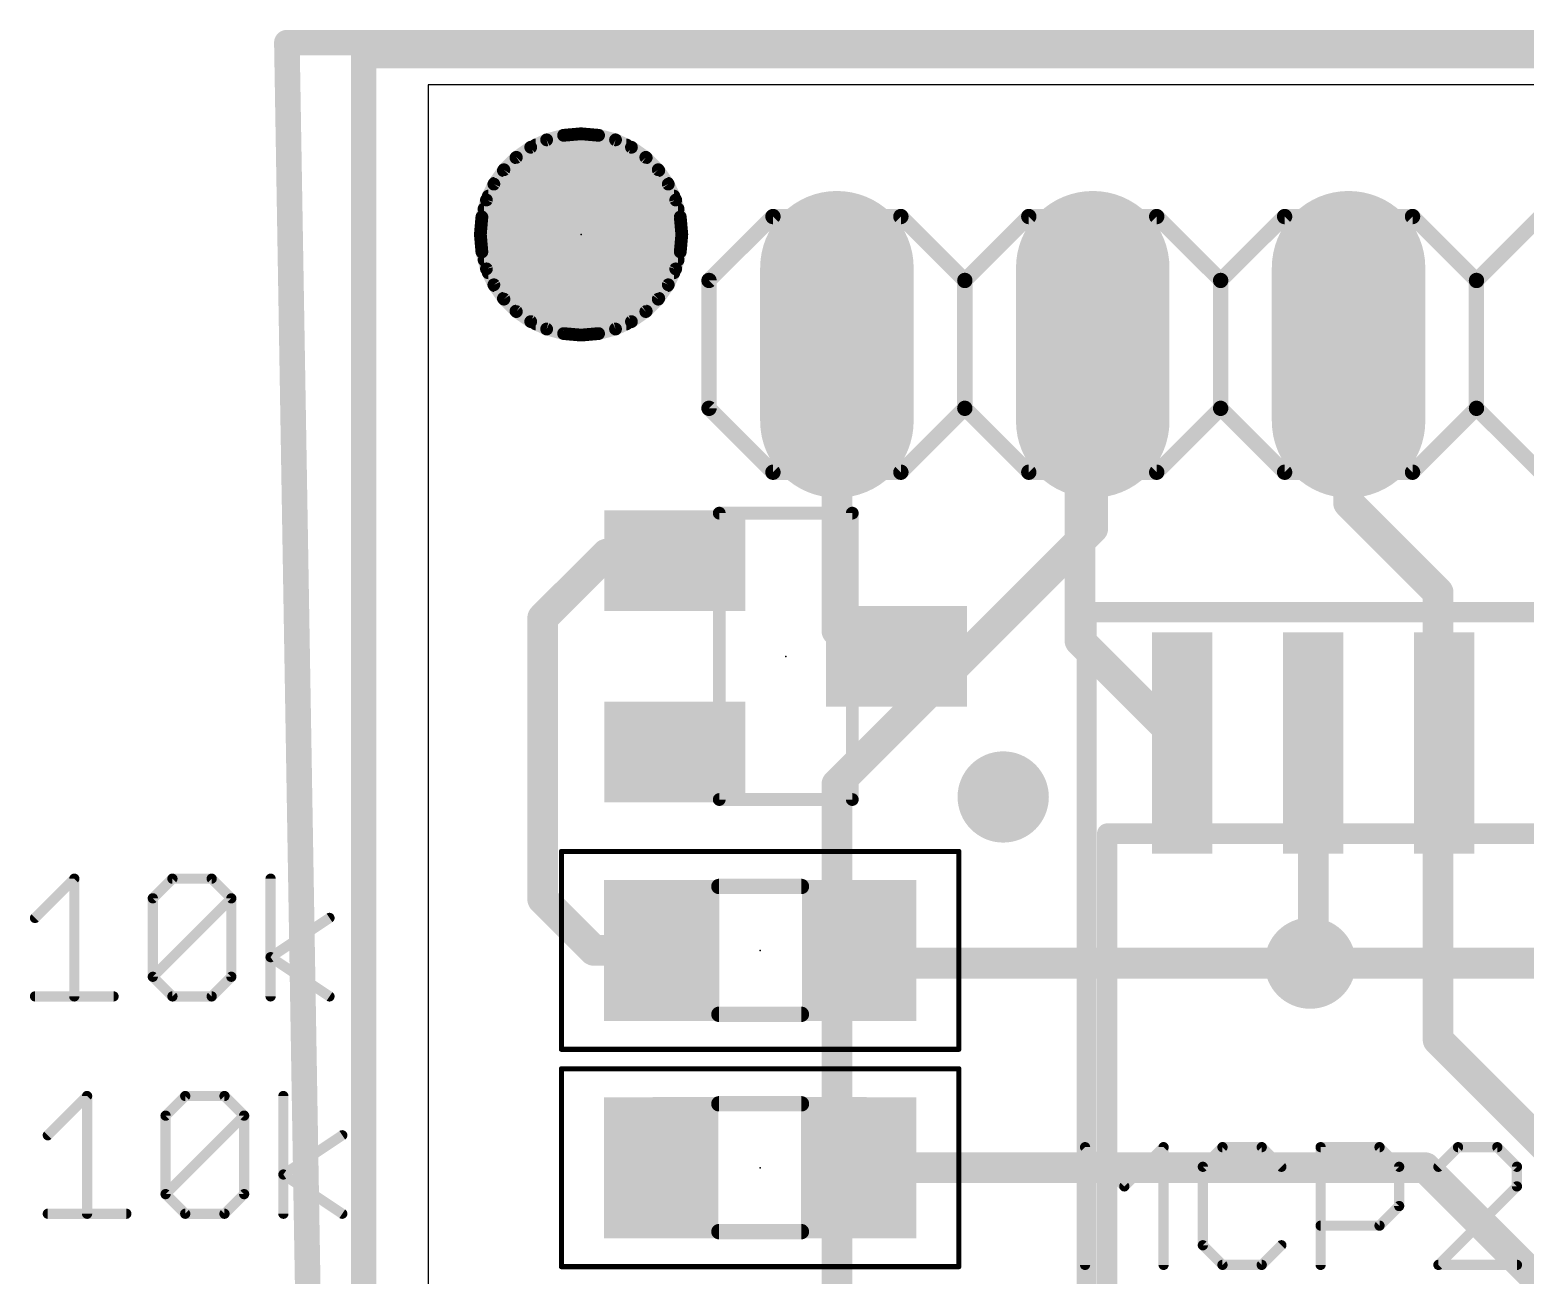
# Model space of a CAD drawing. Extents: x -4.4 to 50.7, y -2.2 to 26.3.
# Drawn here: x -3.95 to 10.9, y 10.49 to 22.86 of the extents above; entities that cross this region are included whole.
import ezdxf

# ---------------------------------------------------------------- set-up
doc = ezdxf.new("R2010")
doc.units = 0
for name, color, linetype in [('1', 12, 'CONTINUOUS'), ('16', 132, 'CONTINUOUS'), ('17', 110, 'CONTINUOUS'), ('18', 110, 'CONTINUOUS'), ('20', 53, 'CONTINUOUS'), ('21', 253, 'CONTINUOUS'), ('23', 53, 'CONTINUOUS'), ('27', 253, 'CONTINUOUS'), ('39', 12, 'CONTINUOUS'), ('41', 12, 'CONTINUOUS'), ('51', 253, 'CONTINUOUS')]:
    doc.layers.add(name, color=color, linetype=linetype)

# ---------------------------------------------------------------- blocks, each defined once
blk = doc.blocks.new('RECT')
blk.add_solid([(-0.5, -0.5), (0.5, -0.5), (-0.5, 0.5), (0.5, 0.5)])
blk = doc.blocks.new('LONGP100')
at = {"const_width": 1}
blk.add_lwpolyline([(-0.5, 0), (0.5, 0)], dxfattribs=at)
at = {"const_width": 0.5}
for points in [[(-0.5, 0.25, 1), (-0.5, -0.25)], [(0.5, -0.25, 1), (0.5, 0.25)]]:
    blk.add_lwpolyline(points, format="xyb", dxfattribs=at)
blk = doc.blocks.new('PIE')
at = {"const_width": 0.5}
blk.add_lwpolyline([(0, -0.25, 1), (0, 0.25, 1), (0, -0.25)], format="xyb", dxfattribs=at)
blk = doc.blocks.new('ROUNDV')
at = {"const_width": 0.5}
blk.add_lwpolyline([(0, -0.25, 1), (0, 0.25, 1), (0, -0.25)], format="xyb", dxfattribs=at)

msp = doc.modelspace()

# ---------------------------------------------------------------- linework, layer by layer
at = {"layer": '1'}
for points, const_width in [([(-1.397, 22.733), (-1.016, 0)], 0.254), ([(50.165, 22.733), (-1.397, 22.733)], 0.254), ([(4.064, 16.891), (4.064, 19.7358)], 0.3048), ([(6.5532, 19.685), (6.477, 19.685)], 0.3048), ([(6.477, 19.685), (6.477, 16.792)], 0.3048), ([(6.604, 19.7358), (6.5532, 19.685)], 0.3048), ([(9.144, 18.161), (9.144, 19.7358)], 0.3048), ([(10.033, 17.272), (9.144, 18.161)], 0.3048), ([(1.143, 17.018), (1.778, 17.653)], 0.3048), ([(1.778, 17.653), (2.413, 17.653)], 0.3048), ([(2.413, 17.653), (2.456, 17.61)], 0.3048), ([(2.456, 17.61), (2.456, 17.587)], 0.3048), ([(10.033, 15.748), (10.033, 17.272)], 0.3048), ([(1.143, 14.224), (1.143, 17.018)], 0.3048), ([(4.318, 16.637), (4.064, 16.891)], 0.3048), ([(6.477, 16.792), (7.493, 15.776)], 0.3048), ([(4.656, 16.637), (4.318, 16.637)], 0.3048), ([(8.793, 13.619), (8.793, 15.776)], 0.3048), ([(10.093, 15.688), (10.033, 15.748)], 0.3048), ([(10.093, 15.776), (10.093, 15.688)], 0.3048), ([(10.093, 15.554), (10.093, 15.776)], 0.3048), ([(10.093, 15.688), (10.16, 15.621)], 0.3048), ([(10.033, 15.494), (10.093, 15.554)], 0.3048), ([(10.033, 12.827), (10.033, 15.494)], 0.3048), ([(1.651, 13.716), (1.143, 14.224)], 0.3048), ([(2.302, 13.716), (1.651, 13.716)], 0.3048), ([(4.302, 13.716), (4.302, 13.589)], 0.3048), ([(8.793, 13.716), (8.763, 13.716)], 0.3048), ([(8.793, 13.589), (8.793, 13.716)], 0.3048), ([(4.302, 13.589), (8.763, 13.589)], 0.3048), ([(8.763, 13.589), (8.793, 13.619)], 0.3048), ([(8.763, 13.589), (8.793, 13.589)], 0.3048), ([(11.684, 11.176), (10.033, 12.827)], 0.3048), ([(4.302, 11.557), (9.906, 11.557)], 0.3048), ([(9.906, 11.557), (12.573, 8.89)], 0.3048)]:
    msp.add_lwpolyline(points, dxfattribs=dict(at, const_width=const_width))
for points, const_width in [([(-1.3335, 22.7341, 1), (-1.4605, 22.7319)], 0.127), ([(-1.397, 22.7965, 1), (-1.397, 22.6695)], 0.127), ([(4.1402, 19.7358, 1), (3.9878, 19.7358)], 0.1524), ([(6.477, 19.7612, 1), (6.477, 19.6088)], 0.1524), ([(6.5532, 19.685, 1), (6.4008, 19.685)], 0.1524), ([(6.4993, 19.7389, 1), (6.6071, 19.6311)], 0.1524), ([(6.6579, 19.6819, 1), (6.5501, 19.7897)], 0.1524), ([(6.5532, 19.6088, 1), (6.5532, 19.7612)], 0.1524), ([(9.2202, 19.7358, 1), (9.0678, 19.7358)], 0.1524), ([(9.1979, 18.2149, 1), (9.0901, 18.1071)], 0.1524), ([(9.0678, 18.161, 1), (9.2202, 18.161)], 0.1524), ([(1.778, 17.7292, 1), (1.778, 17.5768)], 0.1524), ([(1.8319, 17.5991, 1), (1.7241, 17.7069)], 0.1524), ([(2.4669, 17.7069, 1), (2.3591, 17.5991)], 0.1524), ([(2.5322, 17.61, 1), (2.3798, 17.61)], 0.1524), ([(2.4021, 17.5561, 1), (2.5099, 17.6639)], 0.1524), ([(2.413, 17.5768, 1), (2.413, 17.7292)], 0.1524), ([(2.3798, 17.587, 1), (2.5322, 17.587)], 0.1524), ([(10.1092, 17.272, 1), (9.9568, 17.272)], 0.1524), ([(9.9791, 17.2181, 1), (10.0869, 17.3259)], 0.1524), ([(1.2192, 17.018, 1), (1.0668, 17.018)], 0.1524), ([(1.0891, 17.0719, 1), (1.1969, 16.9641)], 0.1524), ([(4.1179, 16.9449, 1), (4.0101, 16.8371)], 0.1524), ([(3.9878, 16.891, 1), (4.1402, 16.891)], 0.1524), ([(6.5309, 16.8459, 1), (6.4231, 16.7381)], 0.1524), ([(4.318, 16.7132, 1), (4.318, 16.5608)], 0.1524), ([(4.656, 16.5608, 1), (4.656, 16.7132)], 0.1524), ([(6.4008, 16.792, 1), (6.5532, 16.792)], 0.1524), ([(4.2641, 16.5831, 1), (4.3719, 16.6909)], 0.1524), ([(7.4391, 15.7221, 1), (7.5469, 15.8299)], 0.1524), ([(8.8692, 15.776, 1), (8.7168, 15.776)], 0.1524), ([(10.0869, 15.8019, 1), (9.9791, 15.6941)], 0.1524), ([(10.1692, 15.776, 1), (10.0168, 15.776)], 0.1524), ([(10.1692, 15.776, 1), (10.0168, 15.776)], 0.1524), ([(9.9568, 15.748, 1), (10.1092, 15.748)], 0.1524), ([(10.1469, 15.7419, 1), (10.0391, 15.6341)], 0.1524), ([(10.0168, 15.688, 1), (10.1692, 15.688)], 0.1524), ([(10.0391, 15.6341, 1), (10.1469, 15.7419)], 0.1524), ([(10.1061, 15.5671, 1), (10.2139, 15.6749)], 0.1524), ([(10.1092, 15.494, 1), (9.9568, 15.494)], 0.1524), ([(9.9791, 15.5479, 1), (10.0869, 15.4401)], 0.1524), ([(10.0168, 15.554, 1), (10.1692, 15.554)], 0.1524), ([(10.1469, 15.5001, 1), (10.0391, 15.6079)], 0.1524), ([(1.1969, 14.2779, 1), (1.0891, 14.1701)], 0.1524), ([(1.0668, 14.224, 1), (1.2192, 14.224)], 0.1524), ([(1.651, 13.7922, 1), (1.651, 13.6398)], 0.1524), ([(1.5971, 13.6621, 1), (1.7049, 13.7699)], 0.1524), ([(2.302, 13.6398, 1), (2.302, 13.7922)], 0.1524), ([(4.3782, 13.716, 1), (4.2258, 13.716)], 0.1524), ([(8.763, 13.7922, 1), (8.763, 13.6398)], 0.1524), ([(8.8692, 13.716, 1), (8.7168, 13.716)], 0.1524), ([(8.793, 13.6398, 1), (8.793, 13.7922)], 0.1524), ([(4.302, 13.6652, 1), (4.302, 13.5128)], 0.1524), ([(4.2258, 13.589, 1), (4.3782, 13.589)], 0.1524), ([(8.763, 13.6652, 1), (8.763, 13.5128)], 0.1524), ([(8.7091, 13.6429, 1), (8.8169, 13.5351)], 0.1524), ([(8.7168, 13.619, 1), (8.8692, 13.619)], 0.1524), ([(8.7168, 13.589, 1), (8.8692, 13.589)], 0.1524), ([(8.8469, 13.5651, 1), (8.7391, 13.6729)], 0.1524), ([(8.763, 13.5128, 1), (8.763, 13.6652)], 0.1524), ([(8.793, 13.5128, 1), (8.793, 13.6652)], 0.1524), ([(10.0869, 12.8809, 1), (9.9791, 12.7731)], 0.1524), ([(9.9568, 12.827, 1), (10.1092, 12.827)], 0.1524), ([(4.302, 11.6332, 1), (4.302, 11.4808)], 0.1524), ([(9.9599, 11.6109, 1), (9.8521, 11.5031)], 0.1524), ([(9.906, 11.4808, 1), (9.906, 11.6332)], 0.1524)]:
    msp.add_lwpolyline(points, format="xyb", dxfattribs=dict(at, const_width=const_width))
at = {"layer": '16'}
for points, const_width in [([(-0.635, 22.606), (-0.635, -0.254)], 0.254), ([(50.292, 22.606), (-0.635, 22.606)], 0.254), ([(6.604, 17.907), (6.604, 19.7358)], 0.3048), ([(4.064, 15.367), (6.604, 17.907)], 0.3048), ([(4.064, 3.429), (4.064, 15.367)], 0.3048), ([(8.763, 13.589), (19.685, 13.589)], 0.3048)]:
    msp.add_lwpolyline(points, dxfattribs=dict(at, const_width=const_width))
for points, const_width in [([(-0.5715, 22.606, 1), (-0.6985, 22.606)], 0.127), ([(-0.635, 22.6695, 1), (-0.635, 22.5425)], 0.127), ([(6.6802, 19.7358, 1), (6.5278, 19.7358)], 0.1524), ([(6.5278, 17.907, 1), (6.6802, 17.907)], 0.1524), ([(6.6579, 17.8531, 1), (6.5501, 17.9609)], 0.1524), ([(4.1402, 15.367, 1), (3.9878, 15.367)], 0.1524), ([(4.0101, 15.4209, 1), (4.1179, 15.3131)], 0.1524), ([(8.763, 13.6652, 1), (8.763, 13.5128)], 0.1524)]:
    msp.add_lwpolyline(points, format="xyb", dxfattribs=dict(at, const_width=const_width))
at = {"layer": '20'}
for p, q in [((50.15, 22.314), (0.005, 22.314)), ((0.005, 22.314), (0.005, 0.038))]:
    msp.add_line(p, q, dxfattribs=at)
at = {"layer": '21', "const_width": 0.1524}
for points in [[(2.794, 20.3708), (3.429, 21.0058)], [(3.429, 21.0058), (4.699, 21.0058)], [(4.699, 21.0058), (5.334, 20.3708)], [(5.334, 20.3708), (5.969, 21.0058)], [(5.969, 21.0058), (7.239, 21.0058)], [(7.239, 21.0058), (7.874, 20.3708)], [(7.874, 20.3708), (8.509, 21.0058)], [(8.509, 21.0058), (9.779, 21.0058)], [(9.779, 21.0058), (10.414, 20.3708)], [(10.414, 20.3708), (11.049, 21.0058)], [(2.794, 19.1008), (2.794, 20.3708)], [(5.334, 19.1008), (5.334, 20.3708)], [(7.874, 19.1008), (7.874, 20.3708)], [(10.414, 19.1008), (10.414, 20.3708)], [(3.429, 18.4658), (2.794, 19.1008)], [(5.334, 19.1008), (4.699, 18.4658)], [(5.969, 18.4658), (5.334, 19.1008)], [(7.874, 19.1008), (7.239, 18.4658)], [(8.509, 18.4658), (7.874, 19.1008)], [(10.414, 19.1008), (9.779, 18.4658)], [(11.049, 18.4658), (10.414, 19.1008)], [(4.699, 18.4658), (3.429, 18.4658)], [(7.239, 18.4658), (5.969, 18.4658)], [(9.779, 18.4658), (8.509, 18.4658)]]:
    msp.add_lwpolyline(points, dxfattribs=at)
at = {"layer": '21', "const_width": 0.0762}
for points in [[(3.429, 21.0439, 1), (3.429, 20.9677)], [(3.4559, 20.9789, 1), (3.4021, 21.0327)], [(4.7259, 21.0327, 1), (4.6721, 20.9789)], [(4.699, 20.9677, 1), (4.699, 21.0439)], [(5.969, 21.0439, 1), (5.969, 20.9677)], [(5.9959, 20.9789, 1), (5.9421, 21.0327)], [(7.2659, 21.0327, 1), (7.2121, 20.9789)], [(7.239, 20.9677, 1), (7.239, 21.0439)], [(8.509, 21.0439, 1), (8.509, 20.9677)], [(8.5359, 20.9789, 1), (8.4821, 21.0327)], [(9.8059, 21.0327, 1), (9.7521, 20.9789)], [(9.779, 20.9677, 1), (9.779, 21.0439)], [(2.8321, 20.3708, 1), (2.7559, 20.3708)], [(2.7671, 20.3977, 1), (2.8209, 20.3439)], [(5.3721, 20.3708, 1), (5.2959, 20.3708)], [(5.3071, 20.3977, 1), (5.3609, 20.3439)], [(5.3071, 20.3439, 1), (5.3609, 20.3977)], [(7.9121, 20.3708, 1), (7.8359, 20.3708)], [(7.8471, 20.3977, 1), (7.9009, 20.3439)], [(7.8471, 20.3439, 1), (7.9009, 20.3977)], [(10.4521, 20.3708, 1), (10.3759, 20.3708)], [(10.3871, 20.3977, 1), (10.4409, 20.3439)], [(10.3871, 20.3439, 1), (10.4409, 20.3977)], [(2.8209, 19.1277, 1), (2.7671, 19.0739)], [(5.3609, 19.1277, 1), (5.3071, 19.0739)], [(5.3609, 19.0739, 1), (5.3071, 19.1277)], [(7.9009, 19.1277, 1), (7.8471, 19.0739)], [(7.9009, 19.0739, 1), (7.8471, 19.1277)], [(10.4409, 19.1277, 1), (10.3871, 19.0739)], [(10.4409, 19.0739, 1), (10.3871, 19.1277)], [(2.7559, 19.1008, 1), (2.8321, 19.1008)], [(5.2959, 19.1008, 1), (5.3721, 19.1008)], [(7.8359, 19.1008, 1), (7.9121, 19.1008)], [(10.3759, 19.1008, 1), (10.4521, 19.1008)], [(3.429, 18.5039, 1), (3.429, 18.4277)], [(3.4021, 18.4389, 1), (3.4559, 18.4927)], [(4.6721, 18.4927, 1), (4.7259, 18.4389)], [(4.699, 18.4277, 1), (4.699, 18.5039)], [(5.969, 18.5039, 1), (5.969, 18.4277)], [(5.9421, 18.4389, 1), (5.9959, 18.4927)], [(7.2121, 18.4927, 1), (7.2659, 18.4389)], [(7.239, 18.4277, 1), (7.239, 18.5039)], [(8.509, 18.5039, 1), (8.509, 18.4277)], [(8.4821, 18.4389, 1), (8.5359, 18.4927)], [(9.7521, 18.4927, 1), (9.8059, 18.4389)], [(9.779, 18.4277, 1), (9.779, 18.5039)]]:
    msp.add_lwpolyline(points, format="xyb", dxfattribs=at)
at = {"layer": '23'}
for p in [(1.524, 20.828), (3.556, 16.637), (3.302, 13.716), (3.302, 11.557)]:
    msp.add_point(p, dxfattribs=at)
at = {"layer": '27', "const_width": 0.1016}
for points in [[(-3.8975, 14.0384), (-3.5077, 14.4282)], [(-3.5077, 14.4282), (-3.5077, 13.2588)], [(-2.7281, 14.2333), (-2.5332, 14.4282)], [(-2.5332, 14.4282), (-2.1434, 14.4282)], [(-2.1434, 14.4282), (-1.9485, 14.2333)], [(-1.5587, 13.2588), (-1.5587, 14.4282)], [(-2.7281, 13.4537), (-2.7281, 14.2333)], [(-2.7281, 13.4537), (-1.9485, 14.2333)], [(-1.9485, 14.2333), (-1.9485, 13.4537)], [(-1.5587, 13.6486), (-0.974, 14.0384)], [(-0.974, 13.2588), (-1.5587, 13.6486)], [(-2.5332, 13.2588), (-2.7281, 13.4537)], [(-1.9485, 13.4537), (-2.1434, 13.2588)], [(-3.8975, 13.2588), (-3.1179, 13.2588)], [(-2.1434, 13.2588), (-2.5332, 13.2588)], [(-3.7705, 11.8794), (-3.3807, 12.2692)], [(-3.3807, 12.2692), (-3.3807, 11.0998)], [(-2.6011, 12.0743), (-2.4062, 12.2692)], [(-2.4062, 12.2692), (-2.0164, 12.2692)], [(-2.0164, 12.2692), (-1.8215, 12.0743)], [(-1.4317, 11.0998), (-1.4317, 12.2692)], [(-2.6011, 11.2947), (-2.6011, 12.0743)], [(-2.6011, 11.2947), (-1.8215, 12.0743)], [(-1.8215, 12.0743), (-1.8215, 11.2947)], [(-1.4317, 11.4896), (-0.847, 11.8794)], [(6.5278, 10.5918), (6.5278, 11.7612)], [(6.5278, 11.7612), (6.9176, 11.3714)], [(6.9176, 11.3714), (7.3074, 11.7612)], [(7.3074, 11.7612), (7.3074, 10.5918)], [(7.8921, 11.7612), (7.6972, 11.5663)], [(8.2819, 11.7612), (7.8921, 11.7612)], [(8.4768, 11.5663), (8.2819, 11.7612)], [(8.8666, 10.5918), (8.8666, 11.7612)], [(8.8666, 11.7612), (9.4513, 11.7612)], [(9.4513, 11.7612), (9.6462, 11.5663)], [(10.2309, 11.7612), (10.036, 11.5663)], [(10.6207, 11.7612), (10.2309, 11.7612)], [(10.8156, 11.5663), (10.6207, 11.7612)], [(7.6972, 11.5663), (7.6972, 10.7867)], [(9.6462, 11.5663), (9.6462, 11.1765)], [(10.8156, 11.3714), (10.8156, 11.5663)], [(-0.847, 11.0998), (-1.4317, 11.4896)], [(-2.4062, 11.0998), (-2.6011, 11.2947)], [(-1.8215, 11.2947), (-2.0164, 11.0998)], [(10.036, 10.5918), (10.8156, 11.3714)], [(-3.7705, 11.0998), (-2.9909, 11.0998)], [(-2.0164, 11.0998), (-2.4062, 11.0998)], [(9.6462, 11.1765), (9.4513, 10.9816)], [(9.4513, 10.9816), (8.8666, 10.9816)], [(7.6972, 10.7867), (7.8921, 10.5918)], [(8.2819, 10.5918), (8.4768, 10.7867)], [(7.8921, 10.5918), (8.2819, 10.5918)], [(10.8156, 10.5918), (10.036, 10.5918)]]:
    msp.add_lwpolyline(points, dxfattribs=at)
at = {"layer": '27', "const_width": 0.0508}
for points in [[(-3.4823, 14.4282, 1), (-3.5331, 14.4282)], [(-3.4897, 14.4102, 1), (-3.5257, 14.4462)], [(-2.5332, 14.4536, 1), (-2.5332, 14.4028)], [(-2.5152, 14.4102, 1), (-2.5512, 14.4462)], [(-2.1254, 14.4462, 1), (-2.1614, 14.4102)], [(-2.1434, 14.4028, 1), (-2.1434, 14.4536)], [(-1.5333, 14.4282, 1), (-1.5841, 14.4282)], [(-2.7461, 14.2513, 1), (-2.7101, 14.2153)], [(-2.7027, 14.2333, 1), (-2.7535, 14.2333)], [(-1.9231, 14.2333, 1), (-1.9739, 14.2333)], [(-1.9305, 14.2153, 1), (-1.9665, 14.2513)], [(-1.9665, 14.2153, 1), (-1.9305, 14.2513)], [(-3.9155, 14.0564, 1), (-3.8795, 14.0204)], [(-0.9599, 14.0173, 1), (-0.9881, 14.0595)], [(-1.5446, 13.6697, 1), (-1.5728, 13.6275)], [(-1.5728, 13.6697, 1), (-1.5446, 13.6275)], [(-2.7101, 13.4717, 1), (-2.7461, 13.4357)], [(-2.7461, 13.4717, 1), (-2.7101, 13.4357)], [(-2.7535, 13.4537, 1), (-2.7027, 13.4537)], [(-1.9739, 13.4537, 1), (-1.9231, 13.4537)], [(-1.9305, 13.4357, 1), (-1.9665, 13.4717)], [(-3.8975, 13.2842, 1), (-3.8975, 13.2334)], [(-3.5331, 13.2588, 1), (-3.4823, 13.2588)], [(-3.1179, 13.2334, 1), (-3.1179, 13.2842)], [(-2.5332, 13.2842, 1), (-2.5332, 13.2334)], [(-2.5512, 13.2408, 1), (-2.5152, 13.2768)], [(-2.1614, 13.2768, 1), (-2.1254, 13.2408)], [(-2.1434, 13.2334, 1), (-2.1434, 13.2842)], [(-1.5841, 13.2588, 1), (-1.5333, 13.2588)], [(-0.9881, 13.2377, 1), (-0.9599, 13.2799)], [(-3.3553, 12.2692, 1), (-3.4061, 12.2692)], [(-3.3627, 12.2512, 1), (-3.3987, 12.2872)], [(-2.4062, 12.2946, 1), (-2.4062, 12.2438)], [(-2.3882, 12.2512, 1), (-2.4242, 12.2872)], [(-1.9984, 12.2872, 1), (-2.0344, 12.2512)], [(-2.0164, 12.2438, 1), (-2.0164, 12.2946)], [(-1.4063, 12.2692, 1), (-1.4571, 12.2692)], [(-2.6191, 12.0923, 1), (-2.5831, 12.0563)], [(-2.5757, 12.0743, 1), (-2.6265, 12.0743)], [(-1.7961, 12.0743, 1), (-1.8469, 12.0743)], [(-1.8035, 12.0563, 1), (-1.8395, 12.0923)], [(-1.8395, 12.0563, 1), (-1.8035, 12.0923)], [(-3.7885, 11.8974, 1), (-3.7525, 11.8614)], [(-0.8329, 11.8583, 1), (-0.8611, 11.9005)], [(6.5458, 11.7792, 1), (6.5098, 11.7432)], [(6.5532, 11.7612, 1), (6.5024, 11.7612)], [(7.3328, 11.7612, 1), (7.282, 11.7612)], [(7.3254, 11.7432, 1), (7.2894, 11.7792)], [(7.8921, 11.7866, 1), (7.8921, 11.7358)], [(7.9101, 11.7432, 1), (7.8741, 11.7792)], [(8.2999, 11.7792, 1), (8.2639, 11.7432)], [(8.2819, 11.7358, 1), (8.2819, 11.7866)], [(8.892, 11.7612, 1), (8.8412, 11.7612)], [(8.8666, 11.7866, 1), (8.8666, 11.7358)], [(9.4693, 11.7792, 1), (9.4333, 11.7432)], [(9.4513, 11.7358, 1), (9.4513, 11.7866)], [(10.2309, 11.7866, 1), (10.2309, 11.7358)], [(10.2488, 11.7432, 1), (10.2129, 11.7792)], [(10.6386, 11.7792, 1), (10.6027, 11.7432)], [(10.6207, 11.7358, 1), (10.6207, 11.7866)], [(7.6792, 11.5843, 1), (7.7152, 11.5483)], [(7.7226, 11.5663, 1), (7.6718, 11.5663)], [(8.4588, 11.5483, 1), (8.4948, 11.5843)], [(9.6716, 11.5663, 1), (9.6208, 11.5663)], [(9.6282, 11.5483, 1), (9.6642, 11.5843)], [(10.018, 11.5843, 1), (10.054, 11.5483)], [(10.841, 11.5663, 1), (10.7902, 11.5663)], [(10.7976, 11.5483, 1), (10.8335, 11.5843)], [(-1.4176, 11.5107, 1), (-1.4458, 11.4685)], [(-1.4458, 11.5107, 1), (-1.4176, 11.4685)], [(-2.5831, 11.3127, 1), (-2.6191, 11.2767)], [(-2.6191, 11.3127, 1), (-2.5831, 11.2767)], [(-2.6265, 11.2947, 1), (-2.5757, 11.2947)], [(-1.8469, 11.2947, 1), (-1.7961, 11.2947)], [(-1.8035, 11.2767, 1), (-1.8395, 11.3127)], [(6.8996, 11.3894, 1), (6.9356, 11.3534)], [(6.8996, 11.3534, 1), (6.9356, 11.3894)], [(10.7902, 11.3714, 1), (10.841, 11.3714)], [(10.8335, 11.3534, 1), (10.7976, 11.3894)], [(-3.7705, 11.1252, 1), (-3.7705, 11.0744)], [(-2.9909, 11.0744, 1), (-2.9909, 11.1252)], [(-2.4062, 11.1252, 1), (-2.4062, 11.0744)], [(-2.4242, 11.0818, 1), (-2.3882, 11.1178)], [(-2.0344, 11.1178, 1), (-1.9984, 11.0818)], [(-2.0164, 11.0744, 1), (-2.0164, 11.1252)], [(-0.8611, 11.0787, 1), (-0.8329, 11.1209)], [(9.6208, 11.1765, 1), (9.6716, 11.1765)], [(9.6642, 11.1585, 1), (9.6282, 11.1945)], [(-3.4061, 11.0998, 1), (-3.3553, 11.0998)], [(-1.4571, 11.0998, 1), (-1.4063, 11.0998)], [(8.8666, 11.007, 1), (8.8666, 10.9562)], [(9.4333, 10.9996, 1), (9.4693, 10.9636)], [(9.4513, 10.9562, 1), (9.4513, 11.007)], [(7.7152, 10.8047, 1), (7.6792, 10.7687)], [(8.4948, 10.7687, 1), (8.4588, 10.8047)], [(7.6718, 10.7867, 1), (7.7226, 10.7867)], [(6.5024, 10.5918, 1), (6.5532, 10.5918)], [(7.282, 10.5918, 1), (7.3328, 10.5918)], [(7.8921, 10.6172, 1), (7.8921, 10.5664)], [(7.8741, 10.5738, 1), (7.9101, 10.6098)], [(8.2639, 10.6098, 1), (8.2999, 10.5738)], [(8.2819, 10.5664, 1), (8.2819, 10.6172)], [(8.8412, 10.5918, 1), (8.892, 10.5918)], [(10.018, 10.6098, 1), (10.054, 10.5738)], [(10.036, 10.6172, 1), (10.036, 10.5664)], [(10.8156, 10.5664, 1), (10.8156, 10.6172)]]:
    msp.add_lwpolyline(points, format="xyb", dxfattribs=at)
at = {"layer": '39'}
for points, const_width in [([(6.543, 17.076), (18.633, 17.076)], 0.1998), ([(6.543, 5.276), (6.543, 17.076)], 0.1998), ([(1.329, 12.733), (1.329, 14.699)], 0.0508), ([(1.329, 14.699), (5.275, 14.699)], 0.0508), ([(5.275, 14.699), (5.275, 12.733)], 0.0508), ([(5.275, 12.733), (1.329, 12.733)], 0.0508), ([(1.329, 12.54), (5.275, 12.54)], 0.0508), ([(1.329, 10.574), (1.329, 12.54)], 0.0508), ([(5.275, 12.54), (5.275, 10.574)], 0.0508), ([(5.275, 10.574), (1.329, 10.574)], 0.0508)]:
    msp.add_lwpolyline(points, dxfattribs=dict(at, const_width=const_width))
for points, const_width in [([(6.543, 17.1259, 1), (6.543, 17.0261)], 0.0999), ([(6.593, 17.076, 1), (6.4931, 17.076)], 0.0999), ([(1.3417, 14.699, 1), (1.3163, 14.699)], 0.0254), ([(1.329, 14.7117, 1), (1.329, 14.6863)], 0.0254), ([(5.2877, 14.699, 1), (5.2623, 14.699)], 0.0254), ([(5.275, 14.6863, 1), (5.275, 14.7117)], 0.0254), ([(1.329, 12.7457, 1), (1.329, 12.7203)], 0.0254), ([(1.3163, 12.733, 1), (1.3417, 12.733)], 0.0254), ([(5.2623, 12.733, 1), (5.2877, 12.733)], 0.0254), ([(5.275, 12.7203, 1), (5.275, 12.7457)], 0.0254), ([(1.329, 12.5527, 1), (1.329, 12.5273)], 0.0254), ([(1.3417, 12.54, 1), (1.3163, 12.54)], 0.0254), ([(5.2877, 12.54, 1), (5.2623, 12.54)], 0.0254), ([(5.275, 12.5273, 1), (5.275, 12.5527)], 0.0254), ([(1.329, 10.5867, 1), (1.329, 10.5613)], 0.0254), ([(1.3163, 10.574, 1), (1.3417, 10.574)], 0.0254), ([(5.2623, 10.574, 1), (5.2877, 10.574)], 0.0254), ([(5.275, 10.5613, 1), (5.275, 10.5867)], 0.0254)]:
    msp.add_lwpolyline(points, format="xyb", dxfattribs=dict(at, const_width=const_width))
at = {"layer": '41', "const_width": 0.127}
for points in [[(1.182, 21.7677), (1.024, 21.694)], [(1.3504, 21.8128), (1.182, 21.7677)], [(1.524, 21.828), (1.3504, 21.8128)], [(1.6976, 21.8128), (1.524, 21.828)], [(1.866, 21.7677), (1.6976, 21.8128)], [(2.024, 21.694), (1.866, 21.7677)], [(1.024, 21.694), (0.8812, 21.594)], [(1.0733, 21.717), (1.9747, 21.717)], [(2.1668, 21.594), (2.024, 21.694)], [(0.758, 21.4708), (0.658, 21.328)], [(0.7525, 21.463), (2.2955, 21.463)], [(0.8812, 21.594), (0.758, 21.4708)], [(0.8772, 21.59), (2.1708, 21.59)], [(2.29, 21.4708), (2.1668, 21.594)], [(2.39, 21.328), (2.29, 21.4708)], [(0.658, 21.328), (0.5843, 21.17)], [(0.6636, 21.336), (2.3844, 21.336)], [(2.4637, 21.17), (2.39, 21.328)], [(0.5843, 21.17), (0.5392, 21.0016)], [(0.6025, 21.209), (2.4455, 21.209)], [(2.5088, 21.0016), (2.4637, 21.17)], [(0.5607, 21.082), (2.4873, 21.082)], [(0.5392, 21.0016), (0.524, 20.828)], [(0.5351, 20.955), (2.5129, 20.955)], [(2.524, 20.828), (2.5088, 21.0016)], [(0.524, 20.828), (0.5392, 20.6544)], [(0.524, 20.828), (2.524, 20.828)], [(2.5088, 20.6544), (2.524, 20.828)], [(0.5351, 20.701), (2.5129, 20.701)], [(0.5392, 20.6544), (0.5843, 20.486)], [(0.5607, 20.574), (2.4873, 20.574)], [(2.4637, 20.486), (2.5088, 20.6544)], [(0.5843, 20.486), (0.658, 20.328)], [(0.6025, 20.447), (2.4455, 20.447)], [(2.39, 20.328), (2.4637, 20.486)], [(0.658, 20.328), (0.758, 20.1852)], [(0.6636, 20.32), (2.3844, 20.32)], [(2.29, 20.1852), (2.39, 20.328)], [(0.7525, 20.193), (2.2955, 20.193)], [(0.758, 20.1852), (0.8812, 20.062)], [(2.1668, 20.062), (2.29, 20.1852)], [(0.8772, 20.066), (2.1708, 20.066)], [(0.8812, 20.062), (1.024, 19.962)], [(2.024, 19.962), (2.1668, 20.062)], [(1.024, 19.962), (1.182, 19.8883)], [(1.0733, 19.939), (1.9747, 19.939)], [(1.182, 19.8883), (1.3504, 19.8432)], [(1.3504, 19.8432), (1.524, 19.828)], [(1.524, 19.828), (1.6976, 19.8432)], [(1.6976, 19.8432), (1.866, 19.8883)], [(1.866, 19.8883), (2.024, 19.962)]]:
    msp.add_lwpolyline(points, dxfattribs=at)
at = {"layer": '41', "const_width": 0.0635}
for points in [[(1.1738, 21.7984, 1), (1.1902, 21.737)], [(1.1954, 21.7389, 1), (1.1686, 21.7965)], [(1.3476, 21.8444, 1), (1.3531, 21.7812)], [(1.3586, 21.7821, 1), (1.3421, 21.8435)], [(1.5268, 21.8596, 1), (1.5212, 21.7964)], [(1.5268, 21.7964, 1), (1.5212, 21.8596)], [(1.7059, 21.8435, 1), (1.6894, 21.7821)], [(1.6949, 21.7812, 1), (1.7004, 21.8444)], [(1.8794, 21.7965, 1), (1.8526, 21.7389)], [(1.8578, 21.737, 1), (1.8742, 21.7984)], [(1.0106, 21.7228, 1), (1.0374, 21.6652)], [(1.0422, 21.668, 1), (1.0058, 21.72)], [(1.0733, 21.7488, 1), (1.0733, 21.6853)], [(1.9747, 21.6853, 1), (1.9747, 21.7488)], [(2.0422, 21.72, 1), (2.0058, 21.668)], [(2.0106, 21.6652, 1), (2.0374, 21.7228)], [(0.7525, 21.4947, 1), (0.7525, 21.4313)], [(0.784, 21.4526, 1), (0.7319, 21.489)], [(0.8772, 21.6217, 1), (0.8772, 21.5583)], [(0.863, 21.6201, 1), (0.8994, 21.568)], [(0.9037, 21.5716, 1), (0.8588, 21.6165)], [(2.1892, 21.6165, 1), (2.1443, 21.5716)], [(2.1486, 21.568, 1), (2.185, 21.6201)], [(2.1708, 21.5583, 1), (2.1708, 21.6217)], [(2.3161, 21.489, 1), (2.264, 21.4526)], [(2.2955, 21.4313, 1), (2.2955, 21.4947)], [(0.632, 21.3462, 1), (0.684, 21.3098)], [(0.6868, 21.3146, 1), (0.6292, 21.3414)], [(0.6636, 21.3678, 1), (0.6636, 21.3043)], [(0.7355, 21.4932, 1), (0.7804, 21.4483)], [(2.2676, 21.4483, 1), (2.3125, 21.4932)], [(2.4188, 21.3414, 1), (2.3612, 21.3146)], [(2.364, 21.3098, 1), (2.416, 21.3462)], [(2.3844, 21.3043, 1), (2.3844, 21.3678)], [(0.615, 21.1618, 1), (0.5536, 21.1782)], [(0.6025, 21.2407, 1), (0.6025, 21.1773)], [(2.4944, 21.1782, 1), (2.433, 21.1618)], [(2.4455, 21.1773, 1), (2.4455, 21.2407)], [(0.5607, 21.1137, 1), (0.5607, 21.0503)], [(0.5555, 21.1834, 1), (0.6131, 21.1566)], [(2.4349, 21.1566, 1), (2.4925, 21.1834)], [(2.4873, 21.0503, 1), (2.4873, 21.1137)], [(0.5351, 20.9868, 1), (0.5351, 20.9233)], [(0.5085, 21.0099, 1), (0.5699, 20.9934)], [(0.5708, 20.9989, 1), (0.5076, 21.0044)], [(2.5404, 21.0044, 1), (2.4772, 20.9989)], [(2.4781, 20.9934, 1), (2.5395, 21.0099)], [(2.5129, 20.9233, 1), (2.5129, 20.9868)], [(0.5556, 20.8308, 1), (0.4924, 20.8252)], [(0.524, 20.8597, 1), (0.524, 20.7963)], [(0.4924, 20.8308, 1), (0.5556, 20.8252)], [(2.5556, 20.8252, 1), (2.4924, 20.8308)], [(2.4924, 20.8252, 1), (2.5556, 20.8308)], [(2.524, 20.7963, 1), (2.524, 20.8597)], [(0.5351, 20.7327, 1), (0.5351, 20.6693)], [(0.5699, 20.6626, 1), (0.5085, 20.6461)], [(0.5076, 20.6516, 1), (0.5708, 20.6571)], [(0.5607, 20.6058, 1), (0.5607, 20.5423)], [(2.4772, 20.6571, 1), (2.5404, 20.6516)], [(2.5395, 20.6461, 1), (2.4781, 20.6626)], [(2.4873, 20.5423, 1), (2.4873, 20.6058)], [(2.5129, 20.6693, 1), (2.5129, 20.7327)], [(0.6131, 20.4994, 1), (0.5555, 20.4726)], [(0.5536, 20.4778, 1), (0.615, 20.4942)], [(0.6025, 20.4788, 1), (0.6025, 20.4153)], [(2.433, 20.4942, 1), (2.4944, 20.4778)], [(2.4925, 20.4726, 1), (2.4349, 20.4994)], [(2.4455, 20.4153, 1), (2.4455, 20.4788)], [(0.684, 20.3462, 1), (0.632, 20.3098)], [(0.6292, 20.3146, 1), (0.6868, 20.3414)], [(0.6636, 20.3517, 1), (0.6636, 20.2883)], [(2.3612, 20.3414, 1), (2.4188, 20.3146)], [(2.416, 20.3098, 1), (2.364, 20.3462)], [(2.3844, 20.2883, 1), (2.3844, 20.3517)], [(0.7525, 20.2248, 1), (0.7525, 20.1613)], [(0.7804, 20.2077, 1), (0.7355, 20.1628)], [(0.7319, 20.167, 1), (0.784, 20.2034)], [(2.264, 20.2034, 1), (2.3161, 20.167)], [(2.3125, 20.1628, 1), (2.2676, 20.2077)], [(2.2955, 20.1613, 1), (2.2955, 20.2248)], [(0.8772, 20.0978, 1), (0.8772, 20.0343)], [(0.8994, 20.088, 1), (0.863, 20.0359)], [(0.8588, 20.0395, 1), (0.9037, 20.0844)], [(2.1443, 20.0844, 1), (2.1892, 20.0395)], [(2.185, 20.0359, 1), (2.1486, 20.088)], [(2.1708, 20.0343, 1), (2.1708, 20.0978)], [(1.0374, 19.9908, 1), (1.0106, 19.9332)], [(1.0058, 19.936, 1), (1.0422, 19.988)], [(1.0733, 19.9707, 1), (1.0733, 19.9073)], [(1.1902, 19.919, 1), (1.1738, 19.8576)], [(1.1686, 19.8595, 1), (1.1954, 19.9171)], [(1.3531, 19.8748, 1), (1.3476, 19.8116)], [(1.3421, 19.8125, 1), (1.3586, 19.8739)], [(1.6894, 19.8739, 1), (1.7059, 19.8125)], [(1.7004, 19.8116, 1), (1.6949, 19.8748)], [(1.8526, 19.9171, 1), (1.8794, 19.8595)], [(1.8742, 19.8576, 1), (1.8578, 19.919)], [(1.9747, 19.9073, 1), (1.9747, 19.9707)], [(2.0058, 19.988, 1), (2.0422, 19.936)], [(2.0374, 19.9332, 1), (2.0106, 19.9908)], [(1.5212, 19.8596, 1), (1.5268, 19.7964)], [(1.5212, 19.7964, 1), (1.5268, 19.8596)]]:
    msp.add_lwpolyline(points, format="xyb", dxfattribs=at)
at = {"layer": '51'}
for points, const_width in [([(2.9274, 18.0594, 1), (2.8638, 18.0594)], 0.0635), ([(2.8956, 18.0911, 1), (2.8956, 18.0277)], 0.0635), ([(4.2481, 18.0594, 1), (4.1847, 18.0594)], 0.0635), ([(4.2164, 18.0277, 1), (4.2164, 18.0911)], 0.0635), ([(2.8638, 15.2146, 1), (2.9274, 15.2146)], 0.0635), ([(2.8956, 15.2464, 1), (2.8956, 15.1829)], 0.0635), ([(4.1847, 15.2146, 1), (4.2481, 15.2146)], 0.0635), ([(4.2164, 15.1829, 1), (4.2164, 15.2464)], 0.0635), ([(6.7988, 14.876, 1), (6.6972, 14.876)], 0.1016), ([(6.748, 14.9268, 1), (6.748, 14.8252)], 0.1016), ([(2.892, 14.3891, 1), (2.892, 14.3129)], 0.0762), ([(3.712, 14.3129, 1), (3.712, 14.3891)], 0.0762), ([(2.892, 13.1191, 1), (2.892, 13.0429)], 0.0762), ([(3.712, 13.0429, 1), (3.712, 13.1191)], 0.0762), ([(2.892, 12.2301, 1), (2.892, 12.1539)], 0.0762), ([(3.712, 12.1539, 1), (3.712, 12.2301)], 0.0762), ([(2.892, 10.9601, 1), (2.892, 10.8839)], 0.0762), ([(3.712, 10.8839, 1), (3.712, 10.9601)], 0.0762)]:
    msp.add_lwpolyline(points, format="xyb", dxfattribs=dict(at, const_width=const_width))
for points, const_width in [([(2.8956, 15.2146), (2.8956, 18.0594)], 0.127), ([(2.8956, 18.0594), (4.2164, 18.0594)], 0.127), ([(4.2164, 18.0594), (4.2164, 15.2146)], 0.127), ([(4.2164, 15.2146), (2.8956, 15.2146)], 0.127), ([(6.748, 7.976), (6.748, 14.876)], 0.2032), ([(6.748, 14.876), (18.428, 14.876)], 0.2032), ([(3.712, 14.351), (2.892, 14.351)], 0.1524), ([(3.712, 13.081), (2.892, 13.081)], 0.1524), ([(2.892, 12.192), (3.712, 12.192)], 0.1524), ([(2.892, 10.922), (3.712, 10.922)], 0.1524)]:
    msp.add_lwpolyline(points, dxfattribs=dict(at, const_width=const_width))

# ---------------------------------------------------------------- block references
at = {"layer": '1'}
msp.add_blockref('PIE', (1.524, 20.828), dxfattribs=at)
at = {"layer": '1', "yscale": 1.4, "rotation": 270}
for p in [(2.456, 17.587), (4.656, 16.637), (2.456, 15.687)]:
    msp.add_blockref('RECT', p, dxfattribs=at)
at = {"layer": '1'}
for p, xscale, yscale in [((7.493, 15.776), 0.6, 2.2), ((8.793, 15.776), 0.6, 2.2), ((10.093, 15.776), 0.6, 2.2), ((2.302, 11.557), 1.1, 1.4), ((4.302, 11.557), 1.1, 1.4)]:
    msp.add_blockref('RECT', p, dxfattribs=dict(at, xscale=xscale, yscale=yscale))
at = {"layer": '1', "xscale": 1.1, "yscale": 1.4, "rotation": 180}
for p in [(2.302, 13.716), (4.302, 13.716)]:
    msp.add_blockref('RECT', p, dxfattribs=at)
at = {"layer": '17', "xscale": 1.524, "yscale": 1.524, "rotation": 270}
for p in [(4.064, 19.7358), (4.064, 19.7358), (6.604, 19.7358), (6.604, 19.7358), (9.144, 19.7358), (9.144, 19.7358)]:
    msp.add_blockref('LONGP100', p, dxfattribs=at)
at = {"layer": '18', "xscale": 0.9064, "yscale": 0.9064}
for p in [(5.715, 15.24), (5.715, 15.24), (8.763, 13.589), (8.763, 13.589)]:
    msp.add_blockref('ROUNDV', p, dxfattribs=at)
at = {"layer": '21', "xscale": 0.65, "yscale": 1.4, "rotation": 180}
for p in [(2.5706, 13.7145), (4.0438, 13.7145)]:
    msp.add_blockref('RECT', p, dxfattribs=at)
at = {"layer": '21', "xscale": 0.65, "yscale": 1.4}
for p in [(2.5602, 11.5585), (4.0334, 11.5585)]:
    msp.add_blockref('RECT', p, dxfattribs=at)
at = {"layer": '51'}
for p, xscale, yscale, rotation in [((4.064, 19.7358), 0.508, 0.508, 180), ((6.604, 19.7358), 0.508, 0.508, 180), ((9.144, 19.7358), 0.508, 0.508, 180), ((2.5527, 17.5768), 0.4572, 0.5842, 270), ((4.5593, 16.637), 0.4572, 0.5842, 270), ((2.5527, 15.6972), 0.4572, 0.5842, 270)]:
    msp.add_blockref('RECT', p, dxfattribs=dict(at, xscale=xscale, yscale=yscale, rotation=rotation))
at = {"layer": '51', "xscale": 0.4902}
for p, yscale in [((7.493, 15.736), 1.5198), ((8.793, 15.7361), 1.5199), ((10.063, 15.7361), 1.5199)]:
    msp.add_blockref('RECT', p, dxfattribs=dict(at, yscale=yscale))

doc.saveas('drawing.dxf')
